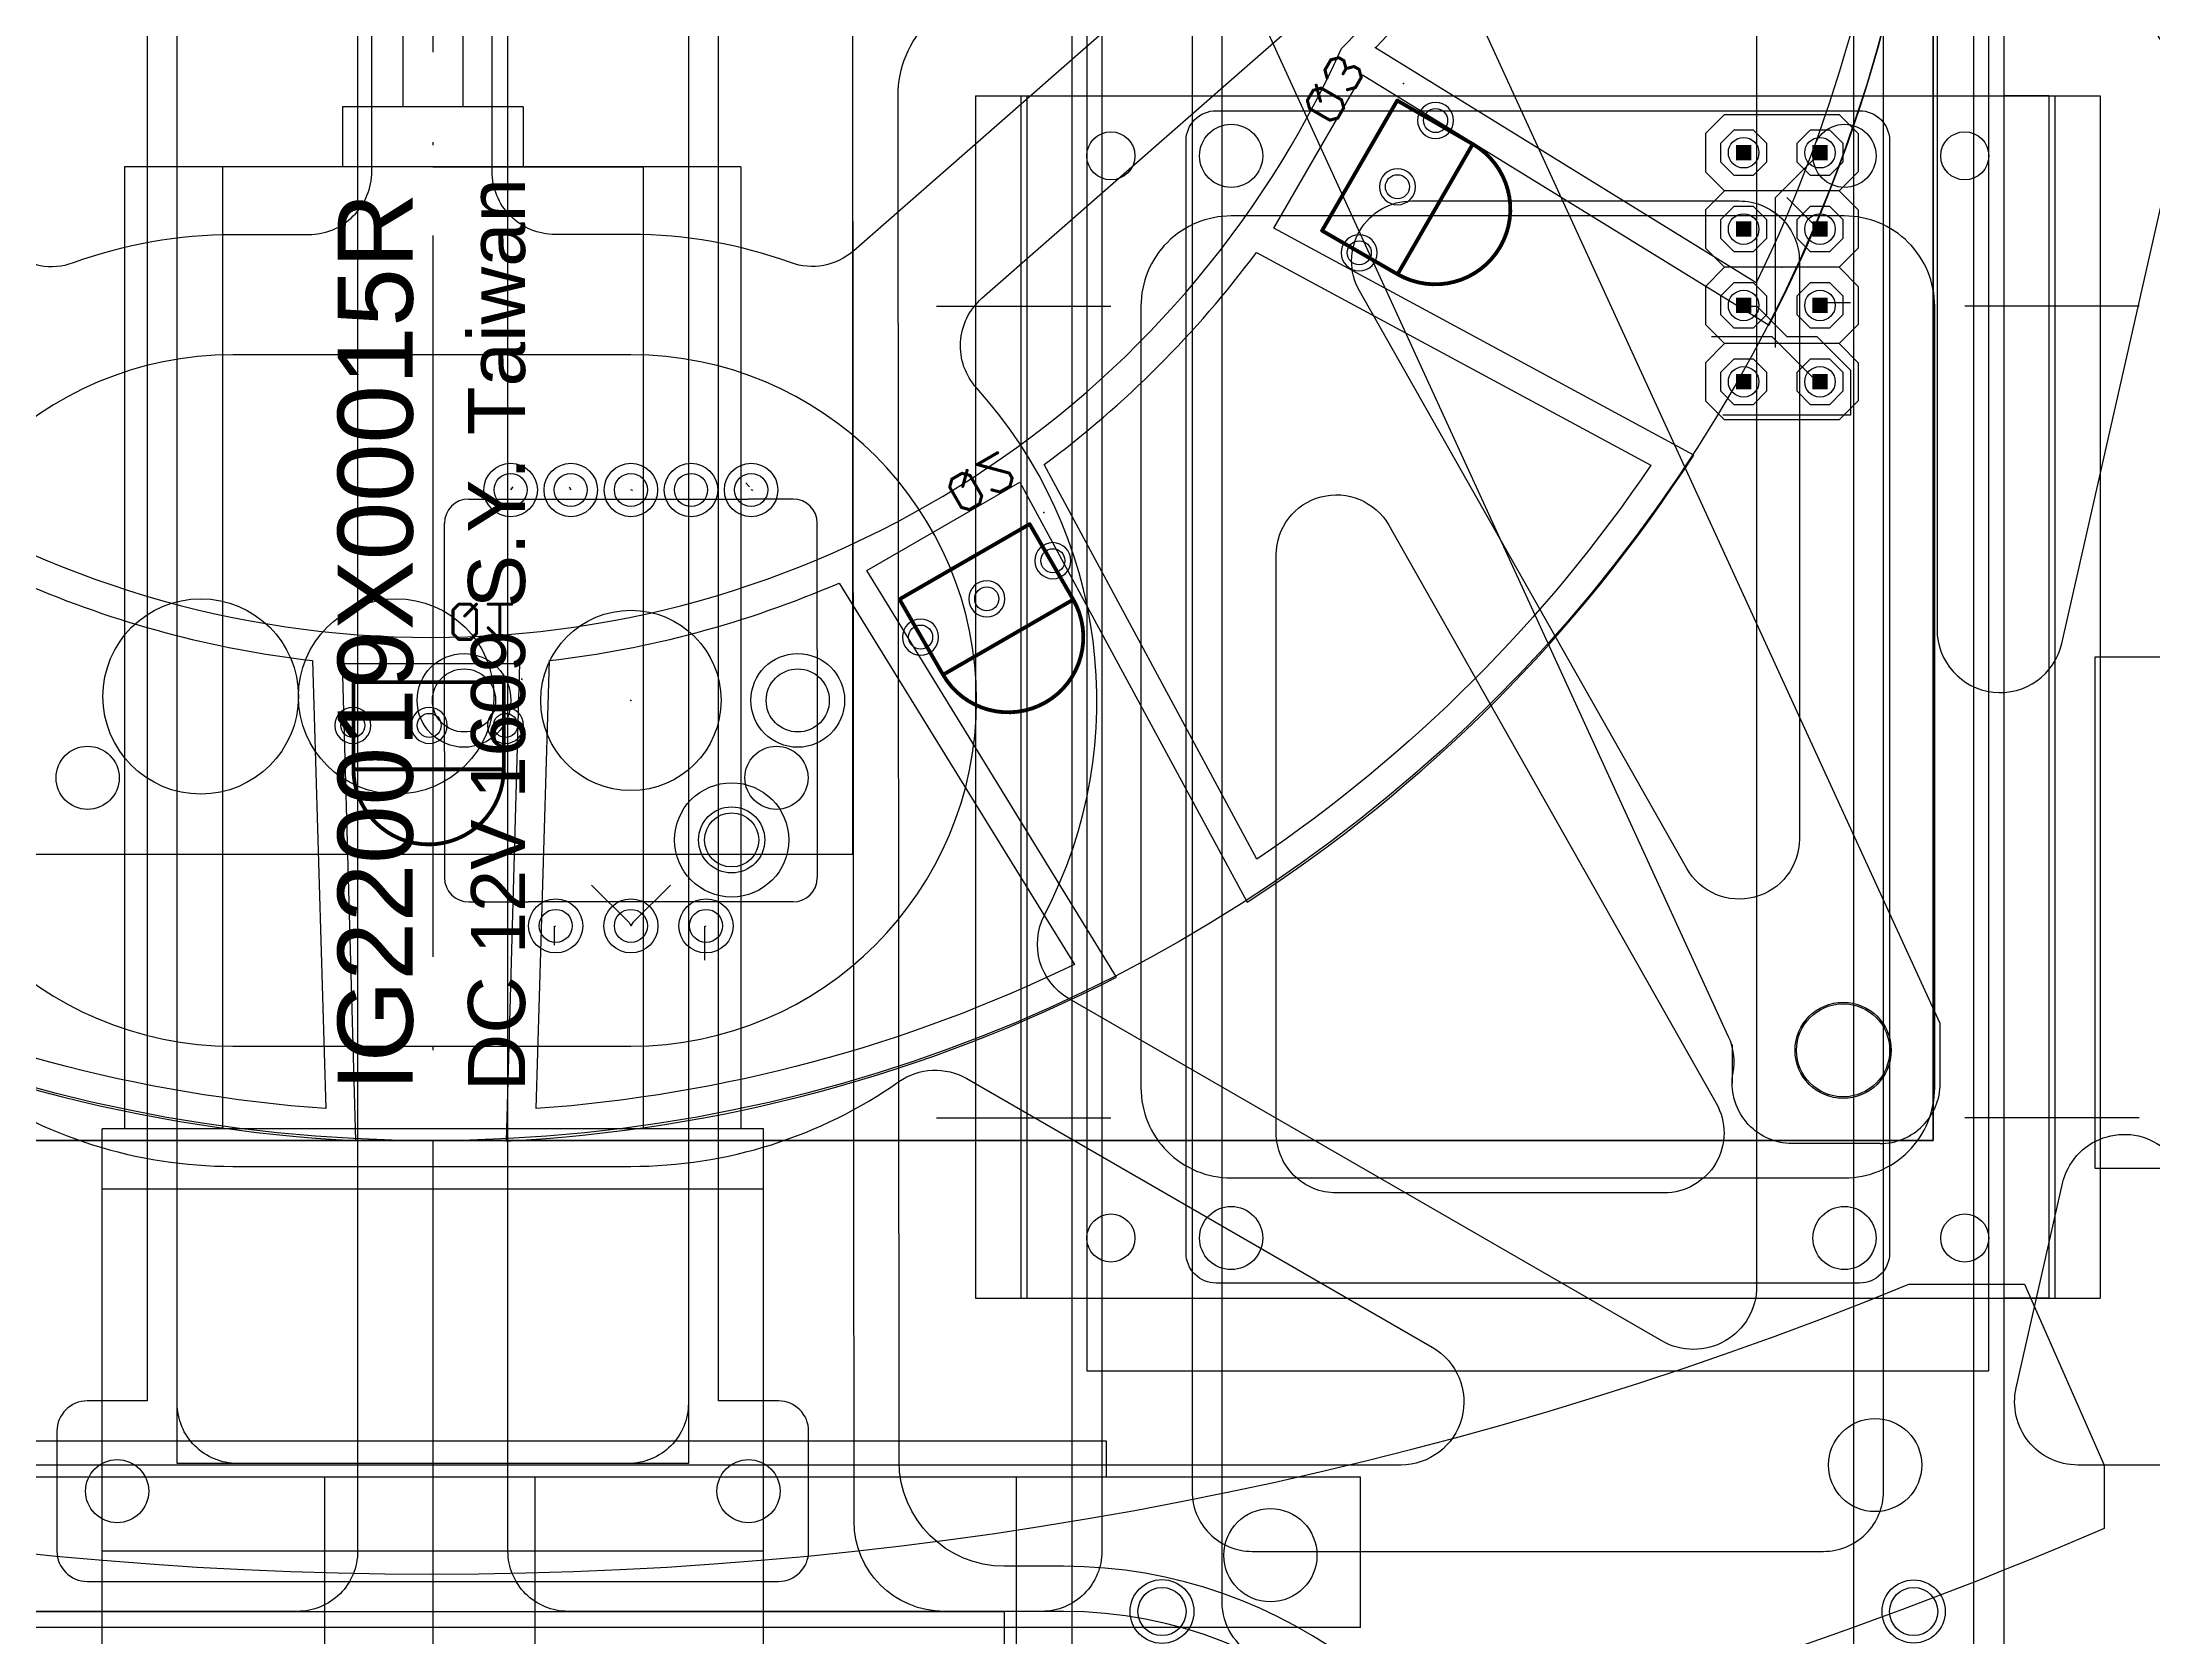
# Model space of a CAD drawing. Header units: inches. Extents: x 0 to 240, y 0 to 240.
# Drawn here: x 107 to 177.2, y 42.9 to 95.9 of the extents above; entities that cross this region are included whole.
import ezdxf

# ---------------------------------------------------------------- set-up
doc = ezdxf.new("R2010")
doc.units = ezdxf.units.IN
doc.header["$MEASUREMENT"] = 0
doc.linetypes.add('ACAD_ISO04W100', pattern=[30, 24, -3, 0, -3])
for name, color, linetype in [('B_CASE_LOWER', 82, 'Continuous'), ('B_CASE_UPPER', 3, 'Continuous'), ('BATTERRY', 1, 'Continuous'), ('Circuit', 30, 'Continuous'), ('frame1', 7, 'Continuous'), ('frame2', 7, 'Continuous'), ('frame3', 7, 'Continuous'), ('frame4', 7, 'Continuous'), ('Handle', 7, 'Continuous'), ('IG22', 1, 'Continuous'), ('LineSensor', 4, 'Continuous'), ('Parts', 3, 'Continuous')]:
    doc.layers.add(name, color=color, linetype=linetype)
doc.styles.get("Standard").update_dxf_attribs({"font": 'arial.ttf'})

# ---------------------------------------------------------------- blocks, each defined once
blk = doc.blocks.new('ROUNDP')
blk.add_circle((0, 0), 0.5)
blk = doc.blocks.new('OCTAGONP')
blk.add_lwpolyline([(-0.5, -0.2071), (-0.5, 0.2071), (-0.2071, 0.5), (0.2071, 0.5), (0.5, 0.2071), (0.5, -0.2071), (0.2071, -0.5), (-0.2071, -0.5)], close=True)
blk = doc.blocks.new('RECT')
blk.add_solid([(-0.5, -0.5), (0.5, -0.5), (-0.5, 0.5), (0.5, 0.5)])

msp = doc.modelspace()

# ---------------------------------------------------------------- linework, layer by layer
at = {"color": 1, "linetype": 'ACAD_ISO04W100'}
for p, q in [((120, 240), (120, 0)), ((136.753, 87.149), (142.553, 87.149)), ((176.753, 87.149), (170.953, 87.149)), ((136.753, 60.149), (142.553, 60.149)), ((176.753, 60.149), (170.953, 60.149))]:
    msp.add_line(p, q, dxfattribs=at)
for radius in [110, 102]:
    msp.add_circle((120, 120), radius, dxfattribs=at)
at = {"layer": 'B_CASE_LOWER'}
for p, q in [((138.053, 94.149), (138.053, 54.149)), ((138.053, 94.149), (175.453, 94.149)), ((139.553, 94.149), (139.553, 54.149)), ((173.953, 94.149), (173.953, 54.149)), ((175.453, 94.149), (175.453, 54.149)), ((138.053, 54.149), (175.453, 54.149))]:
    msp.add_line(p, q, dxfattribs=at)
for points in [[(145.053, 55.649), (145.053, 92.649, -0.414214), (146.053, 93.649), (167.453, 93.649, -0.414214), (168.453, 92.649), (168.453, 55.649, -0.414214), (167.453, 54.649), (146.053, 54.649, -0.414214)], [(152.559, 90.649), (163.453, 90.649, -0.414214), (165.453, 88.649), (165.453, 69.425, -0.770529), (161.713, 68.439), (150.819, 87.663, -0.57467)], [(166.953, 90.149), (146.553, 90.149, 0.414214), (143.553, 87.149), (143.553, 61.149, 0.414214), (146.553, 58.149), (166.953, 58.149, 0.414214), (169.953, 61.149), (169.953, 87.149, 0.414214)], [(160.946, 57.649), (150.053, 57.649, -0.414214), (148.053, 59.649), (148.053, 78.873, -0.770529), (151.793, 79.859), (162.686, 60.635, -0.57467)]]:
    msp.add_lwpolyline(points, format="xyb", close=True, dxfattribs=at)
for centre, radius in [((142.553, 92.149), 0.8), ((146.553, 92.149), 1.05), ((146.553, 92.149), 1.05), ((166.953, 92.149), 1.05), ((166.953, 92.149), 1.05), ((170.953, 92.149), 0.8), ((142.553, 56.149), 0.8), ((146.553, 56.149), 1.05), ((146.553, 56.149), 1.05), ((166.953, 56.149), 1.05), ((166.953, 56.149), 1.05), ((170.953, 56.149), 0.8)]:
    msp.add_circle(centre, radius, dxfattribs=at)
at = {"layer": 'B_CASE_UPPER'}
for p, q in [((141.253, 112.729), (141.253, 41.725)), ((172.253, 112.729), (172.253, 41.725)), ((139.753, 94.149), (139.753, 54.149)), ((139.753, 94.149), (141.253, 94.149)), ((173.753, 94.149), (172.253, 94.149)), ((173.753, 94.149), (173.753, 54.149)), ((139.753, 54.149), (141.253, 54.149)), ((173.753, 54.149), (172.253, 54.149))]:
    msp.add_line(p, q, dxfattribs=at)
msp.add_lwpolyline([(168.253, 47.725), (168.253, 106.729, 0.414214), (166.253, 108.729), (147.253, 108.729, 0.414214), (145.253, 106.729), (145.253, 47.725, 0.414214), (147.253, 45.725), (166.253, 45.725, 0.414214)], format="xyb", close=True, dxfattribs=at)
for centre in [(144.253, 43.725), (169.253, 43.725)]:
    msp.add_circle(centre, 0.8, dxfattribs=at)
at = {"layer": 'BATTERRY'}
msp.add_lwpolyline([(141.753, 51.729), (171.753, 51.729), (171.753, 111.729), (141.753, 111.729)], close=True, dxfattribs=at)
at = {"layer": 'Circuit'}
for p, q in [((169.908, 59.393), (169.908, 159.393)), ((169.908, 159.393), (169.908, 59.393)), ((169.908, 159.393), (169.908, 59.393)), ((162.963, 93.523), (162.328, 92.888)), ((162.963, 93.523), (166.773, 93.523)), ((166.773, 93.523), (167.408, 92.888)), ((162.328, 92.888), (162.328, 91.618)), ((167.408, 92.888), (167.408, 91.618)), ((164.658, 90.768), (166.033, 92.143)), ((166.033, 92.143), (166.138, 92.253)), ((162.328, 91.618), (162.963, 90.983)), ((167.408, 91.618), (166.773, 90.983)), ((162.963, 90.983), (162.328, 90.348)), ((166.773, 90.983), (162.963, 90.983)), ((164.658, 85.768), (164.658, 90.768)), ((166.033, 89.768), (165.033, 90.768)), ((166.773, 90.983), (167.408, 90.348)), ((162.328, 90.348), (162.328, 89.078)), ((167.408, 90.348), (167.408, 89.078)), ((163.533, 89.768), (163.598, 89.713)), ((166.033, 89.768), (166.138, 89.713)), ((162.328, 89.078), (162.963, 88.443)), ((167.408, 89.078), (166.773, 88.443)), ((162.963, 88.443), (162.328, 87.808)), ((162.328, 87.808), (162.328, 86.538)), ((166.773, 88.443), (162.963, 88.443)), ((166.773, 88.443), (167.408, 87.808)), ((167.408, 87.808), (167.408, 86.538)), ((163.658, 87.143), (163.598, 87.173)), ((163.658, 87.143), (164.033, 87.143)), ((164.033, 87.143), (165.033, 86.143)), ((166.158, 87.268), (166.138, 87.173)), ((166.158, 87.268), (167.158, 87.268)), ((162.328, 86.538), (162.963, 85.903)), ((167.408, 86.538), (166.773, 85.903)), ((162.963, 85.903), (162.328, 85.268)), ((162.533, 86.143), (164.533, 86.143)), ((166.773, 85.903), (162.963, 85.903)), ((164.533, 86.143), (166.033, 84.643)), ((165.033, 86.143), (166.033, 86.143)), ((166.033, 86.143), (167.158, 85.018)), ((166.773, 85.903), (167.408, 85.268)), ((162.328, 85.268), (162.328, 83.998)), ((167.158, 85.018), (167.158, 83.518)), ((167.408, 85.268), (167.408, 83.998)), ((163.533, 84.518), (163.598, 84.633)), ((166.033, 84.643), (166.138, 84.633)), ((162.328, 83.998), (162.963, 83.363)), ((167.408, 83.998), (166.773, 83.363)), ((167.158, 83.518), (162.908, 83.518)), ((166.773, 83.363), (162.963, 83.363)), ((122.658, 81.143), (122.588, 81.033)), ((124.533, 81.143), (124.588, 81.033)), ((126.658, 81.018), (126.588, 81.033)), ((130.533, 81.143), (130.408, 81.268)), ((130.658, 81.018), (130.588, 81.033)), ((121.194, 80.733), (122.688, 80.733)), ((122.688, 80.733), (130.488, 80.733)), ((131.982, 80.733), (130.488, 80.733)), ((120.388, 75.733), (120.388, 79.926)), ((132.788, 75.733), (132.788, 79.926)), ((120.388, 72.333), (120.388, 75.733)), ((132.788, 75.733), (132.788, 72.333)), ((120.388, 72.333), (120.388, 68.139)), ((132.788, 72.333), (132.788, 68.139)), ((125.283, 67.893), (126.533, 66.643)), ((126.658, 66.643), (127.908, 67.893)), ((121.194, 67.333), (123.188, 67.333)), ((129.988, 67.333), (123.188, 67.333)), ((131.982, 67.333), (129.988, 67.333)), ((124.033, 66.518), (124.088, 66.533)), ((124.033, 66.518), (124.033, 65.893)), ((126.533, 66.643), (126.588, 66.533)), ((126.658, 66.643), (126.588, 66.533)), ((129.033, 66.518), (129.088, 66.533)), ((129.033, 66.518), (129.033, 65.393)), ((69.908, 59.393), (169.908, 59.393)), ((169.908, 59.393), (69.908, 59.393)), ((169.908, 59.393), (69.908, 59.393))]:
    msp.add_line(p, q, dxfattribs=at)
msp.add_lwpolyline([(119.94, 159.393, -1), (119.94, 59.393, -1)], format="xyb", close=True, dxfattribs=at)
msp.add_lwpolyline([(106.03, 68.919), (133.97, 68.919), (133.97, 114.639)], dxfattribs=at)
for centre, radius in [((163.598, 92.253), 0.508), ((166.138, 92.253), 0.508), ((163.598, 89.713), 0.508), ((166.138, 89.713), 0.508), ((163.598, 87.173), 0.508), ((166.138, 87.173), 0.508), ((163.598, 84.633), 0.508), ((166.138, 84.633), 0.508), ((122.588, 81.033), 0.55), ((124.588, 81.033), 0.55), ((126.588, 81.033), 0.55), ((128.588, 81.033), 0.55), ((130.588, 81.033), 0.55), ((112.28, 74.167), 3.25), ((118.78, 74.167), 3.25), ((126.588, 74.033), 3), ((121.038, 74.033), 1.05), ((132.138, 74.033), 1.05), ((131.43, 71.459), 1.05), ((129.94, 69.393), 1.1), ((124.088, 66.533), 0.55), ((126.588, 66.533), 0.55), ((129.088, 66.533), 0.55), ((166.908, 62.393), 1.6), ((166.908, 62.393), 1.6), ((166.908, 62.393), 1.6)]:
    msp.add_circle(centre, radius, dxfattribs=at)
at = {"layer": 'Circuit', "linetype": 'Continuous'}
msp.add_circle((129.94, 69.393), 1.1, dxfattribs=at)
at = {"layer": 'Circuit'}
for centre, start, end in [((121.194, 79.926), 90, 180), ((131.982, 79.926), 0, 90), ((121.194, 68.139), 180, 270), ((131.982, 68.139), 270, 0)]:
    msp.add_arc(centre, 0.806, start, end, dxfattribs=at)
for p in [(164.868, 88.443), (126.588, 74.033)]:
    msp.add_point(p, dxfattribs=at)
at = {"layer": 'frame1'}
for points in [[(192.816, 195.649, -2.480883), (47.184, 195.649), (68.223, 195.649), (68.923, 194.949), (68.923, 186.349), (69.549, 185.336), (78.297, 180.962), (79.623, 180.649), (160.377, 180.649), (161.703, 180.962), (170.451, 185.336), (171.077, 186.349), (171.077, 194.949), (171.777, 195.649)], [(140.974, 43.729), (137.01, 43.729, -0.413991), (134.01, 46.726), (133.972, 96.147, -0.414436), (136.972, 99.149), (176.501, 99.149, -0.414214), (179.501, 96.149), (179.501, 41.154, -0.241809), (178.248, 38.716, -0.053764), (159.579, 28.166, -0.50824), (155.406, 30.631, 0.386122)], [(140.974, 45.229), (139.008, 45.229, -0.413991), (135.508, 48.726), (135.474, 94.146, -0.414436), (138.974, 97.649), (174.501, 97.649, -0.414214), (178.001, 94.149), (178.001, 42.188, -0.244661), (176.509, 39.321, -0.044331), (161.402, 30.623, -0.473226), (156.528, 32.979, 0.346497)]]:
    msp.add_lwpolyline(points, format="xyb", close=True, dxfattribs=at)
at = {"layer": 'frame1', "linetype": 'Continuous'}
msp.add_lwpolyline([(113.5, 108.649), (126.5, 108.649, -0.414214), (128.5, 106.649), (128.5, 50.649, -0.414214), (126.5, 48.649), (113.5, 48.649, -0.414214), (111.5, 50.649), (111.5, 106.649, -0.414214)], format="xyb", close=True, dxfattribs=at)
at = {"layer": 'frame1'}
for centre in [(108.519, 71.459), (131.43, 71.459)]:
    msp.add_circle(centre, 1.05, dxfattribs=at)
at = {"layer": 'frame1', "linetype": 'Continuous'}
for centre in [(109.5, 47.729), (130.5, 47.729)]:
    msp.add_circle(centre, 1.05, dxfattribs=at)
at = {"layer": 'frame2'}
for points in [[(192.816, 195.649, -2.480883), (47.184, 195.649), (68.223, 195.649), (68.923, 194.949), (68.923, 186.349), (69.549, 185.336), (78.297, 180.962), (79.623, 180.649), (160.377, 180.649), (161.703, 180.962), (170.451, 185.336), (171.077, 186.349), (171.077, 194.949), (171.777, 195.649)], [(172.253, 147.281), (185.571, 154.971, -0.414214), (188.303, 154.239), (196.54, 139.972, 0.414214), (216.347, 134.665), (216.157, 134.555, -0.534407), (219.14, 133.085, -0.289597), (174.339, 36.052, -0.594436), (171.253, 37.731), (171.253, 145.549, -0.267949)]]:
    msp.add_lwpolyline(points, format="xyb", close=True, dxfattribs=at)
for points in [[(147.37, 42.241, -0.285908), (146.253, 44.036), (146.253, 131.116, -0.267949), (147.253, 132.848), (164.253, 142.663, -0.57735), (167.253, 140.93), (167.253, 33.074, -0.279671), (166.176, 31.3, -0.021905), (158.238, 27.6, -0.534407), (155.474, 29.448), (155.474, 29.229, 0.285908), (147.37, 42.241)], [(97.747, 126.497, -0.57735), (100.747, 128.229), (109.901, 122.944, -0.131652), (110.633, 122.212), (117.232, 110.782, -0.131652), (117.5, 109.782), (117.5, 45.729, -0.414214), (115.5, 43.729), (99.747, 43.729, -0.414214), (97.747, 45.729), (97.747, 126.497)], [(142.253, 45.729, -0.414214), (140.253, 43.729), (124.5, 43.729, -0.414214), (122.5, 45.729), (122.5, 109.782, -0.131652), (122.768, 110.782), (129.367, 122.212, -0.131652), (130.099, 122.944), (139.253, 128.229, -0.57735), (142.253, 126.497), (142.253, 45.729)]]:
    msp.add_lwpolyline(points, format="xyb", dxfattribs=at)
for centre, radius in [((144.253, 43.725), 1.06), ((169.253, 43.725), 1.05)]:
    msp.add_circle(centre, radius, dxfattribs=at)
at = {"layer": 'frame3'}
msp.add_lwpolyline([(223.687, 133.979, -0.339708), (158.989, 23.631), (158.377, 23.678), (157.052, 27.025), (156.798, 28.376), (156.832, 33.481), (157.472, 34.475, 0.011521), (161.402, 36.294), (162.704, 36.372), (169.272, 34.244), (170.3, 34.628, 0.253646), (219.536, 116.253), (219.476, 117.412), (214.297, 124.285), (213.823, 125.542, 0.011974), (213.481, 130.031), (214.037, 131.073), (218.476, 133.576), (219.779, 134.012), (223.347, 134.49)], format="xyb", close=True, dxfattribs=at)
at = {"layer": 'frame4'}
for points in [[(49.628, 190.313), (190.311, 190.313, -2.397779)], [(182.638, 114.31), (174.161, 146.375, 0.878465), (170.031, 145.839), (170.031, 76.396, 0.894282), (174.179, 75.931), (182.655, 113.309, 0.120945)], [(83.768, 108.424), (105.94, 88.99, 0.27385), (108.044, 88.596, -0.087595), (113.351, 89.533), (115.87, 89.533, 0.414214), (117.97, 91.633), (117.97, 114.999, 0.462261), (115.533, 117.072), (84.815, 112.076, 0.634174)], [(156.171, 108.424), (133.999, 88.99, -0.27385), (131.896, 88.596, 0.087595), (126.588, 89.533), (124.07, 89.533, -0.414214), (121.97, 91.633), (121.97, 114.999, -0.462261), (124.407, 117.072), (155.124, 112.076, -0.634174)], [(160.881, 52.725), (141.161, 64.109, -0.401106), (140.347, 66.895, 0.31296), (138.09, 84.423, -0.418593), (138.265, 87.409), (160.547, 106.941, -0.644677), (164.031, 105.361), (164.031, 54.543, -0.577332)], [(117.97, 85.533), (113.351, 85.533, 1), (113.351, 62.533), (126.588, 62.533, 1), (126.588, 85.533), (121.97, 85.533)], [(119.97, 48.597), (87.747, 48.597, -0.767349), (86.697, 52.516), (102.179, 61.453, -0.291968), (104.437, 61.353, 0.154395), (113.351, 58.533), (119.97, 58.533), (126.588, 58.533, 0.154395), (135.503, 61.353, -0.291968), (137.76, 61.453), (153.242, 52.516, -0.767349), (152.192, 48.597)], [(172.663, 51.161), (174.206, 57.963, -0.552405), (177.56, 59.144, 0.147718), (182.935, 57.011, -0.646184), (184.208, 53.4, -0.017464), (179.358, 49.081, -0.174916), (178.017, 48.597), (174.711, 48.597, -0.481145)]]:
    msp.add_lwpolyline(points, format="xyb", close=True, dxfattribs=at)
for centre in [(166.908, 62.393), (167.97, 48.597), (147.858, 45.597)]:
    msp.add_circle(centre, 1.55, dxfattribs=at)
at = {"layer": 'Handle'}
msp.add_lwpolyline([(64.353, 48.597), (66.999, 54.61), (70.841, 54.61, 0.196233), (169.098, 54.61), (172.94, 54.61), (175.587, 48.597), (175.587, 46.491, -0.207156), (64.353, 46.491)], format="xyb", close=True, dxfattribs=at)
msp.add_circle((167.97, 48.597), 1.55, dxfattribs=at)
at = {"layer": 'IG22'}
for p, q in [((119, 100.779), (119, 93.779)), ((121, 100.779), (121, 93.779)), ((123, 93.779), (117, 93.779)), ((117, 93.779), (117, 91.779)), ((123, 93.779), (123, 91.779)), ((130.25, 91.779), (109.75, 91.779)), ((109.75, 91.779), (109.75, 59.779)), ((113, 91.779), (113, 59.779)), ((120, 91.779), (127, 91.779)), ((127, 91.779), (127, 59.779)), ((130.25, 91.779), (130.25, 59.779)), ((109, 41.729), (109, 59.779)), ((131, 59.779), (109, 59.779)), ((131, 41.729), (131, 59.779)), ((131, 57.779), (109, 57.779)), ((131, 45.729), (109, 45.729))]:
    msp.add_line(p, q, dxfattribs=at)
at = {"layer": 'LineSensor'}
msp.add_lwpolyline([(129.5, 50.729), (129.5, 102.729), (131.5, 102.729, 0.414214), (132.5, 103.729), (132.5, 107.729, 0.414214), (130.5, 109.729), (109.5, 109.729, 0.414214), (107.5, 107.729), (107.5, 103.729, 0.414214), (108.5, 102.729), (110.5, 102.729), (110.5, 50.729), (108.5, 50.729, 0.414214), (107.5, 49.729), (107.5, 45.729, 0.414214), (108.5, 44.729), (131.5, 44.729, 0.414214), (132.5, 45.729), (132.5, 49.729, 0.414214), (131.5, 50.729)], format="xyb", close=True, dxfattribs=at)
at = {"layer": 'LineSensor', "linetype": 'Continuous'}
msp.add_lwpolyline([(111.5, 108.649), (128.5, 108.649), (128.5, 48.649), (111.5, 48.649)], close=True, dxfattribs=at)
for centre in [(109.5, 47.729), (130.5, 47.729)]:
    msp.add_circle(centre, 1.05, dxfattribs=at)
at = {"layer": 'Parts', "linetype": 'Continuous'}
msp.add_line((163.217, 62.591), (163.217, 61.293), dxfattribs=at)
at = {"layer": 'Parts'}
for p, q in [((142.408, 49.393), (97.408, 49.393)), ((142.408, 48.193), (142.408, 49.393)), ((150.858, 48.193), (89.358, 48.193)), ((142.408, 48.193), (97.408, 48.193)), ((150.858, 43.193), (150.858, 48.193)), ((101, 43.729), (139, 43.729)), ((139, 43.729), (139, 38.729)), ((150.858, 43.193), (89.358, 43.193))]:
    msp.add_line(p, q, dxfattribs=at)
at = {"layer": 'Parts', "linetype": 'Continuous'}
for points in [[(168.136, 59.293), (165.217, 59.293, -0.468234), (163.25, 61.652, 0.153908), (163.1, 62.846), (147.487, 96.893), (92.477, 96.893), (76.562, 62.318), (76.562, 61.293, -0.414214), (74.562, 59.293), (71.574, 59.293, -0.414214), (69.574, 61.293), (69.574, 63.155), (86.34, 99.578), (86.34, 147.874), (72.545, 152.884), (71.808, 152.884, -0.414214), (69.808, 154.884), (69.808, 157.933, -0.414214), (71.808, 159.933), (73.073, 159.933), (119.695, 142.926), (166.158, 159.744)], [(168.136, 59.293, 0.414214), (170.136, 61.293), (170.136, 63.286), (153.54, 99.475), (153.54, 147.954), (166.413, 152.614, -0.087038), (167.094, 152.733), (168.008, 152.733, 0.414214), (170.008, 154.733), (170.008, 157.744, 0.414214), (168.008, 159.744), (166.158, 159.744)]]:
    msp.add_lwpolyline(points, format="xyb", dxfattribs=at)
at = {"layer": 'Parts', "color": 60}
for points in [[(150.22, 95.716, 0.270337), (152.919, 105.505, 1.12268), (86.961, 105.505, 0.270337), (89.66, 95.716, 0.646816)], [(140.338, 81.879, 0.0733), (147.391, 88.932), (160.517, 81.862, -0.095443), (147.409, 68.753)], [(106.366, 77.939, 0.0733), (116, 75.358), (116.44, 60.455, -0.095443), (98.534, 65.253)], [(123.88, 75.358, 0.0733), (133.514, 77.939), (141.346, 65.253, -0.095443), (123.44, 60.455)]]:
    msp.add_lwpolyline(points, format="xyb", close=True, dxfattribs=at)
for points in [[(97.128, 64.819, 0.10631), (117.44, 59.391), (117, 75.257), (122.88, 75.257), (122.44, 59.377, 0.10631), (142.745, 64.831), (134.431, 78.352), (139.523, 81.292), (147.082, 67.319, 0.10631), (161.939, 82.195), (147.978, 89.747), (150.918, 94.839), (164.451, 86.518, 0.10631), (169.879, 106.83), (154.013, 106.39), (154.013, 112.27), (169.893, 111.83, 0.10631), (164.439, 132.135), (150.918, 123.821), (147.978, 128.913)], [(151.355, 95.741, 0.265037), (153.912, 105.39), (168.815, 105.83, -0.095443), (164.017, 87.924), (151.331, 95.756)]]:
    msp.add_lwpolyline(points, format="xyb", dxfattribs=at)
at = {"layer": 'Parts'}
for points, const_width in [([(149.868, 95.342), (149.673, 95.004)], 0.102), ([(149.673, 95.004), (149.744, 94.738)], 0.102), ([(150.134, 95.413), (149.868, 95.342)], 0.102), ([(150.303, 95.316), (150.134, 95.413)], 0.102), ([(150.374, 95.05), (150.277, 94.881)], 0.102), ([(150.374, 95.05), (150.303, 95.316)], 0.102), ([(150.641, 95.121), (150.374, 95.05)], 0.102), ([(150.809, 95.024), (150.641, 95.121)], 0.102), ([(150.881, 94.757), (150.809, 95.024)], 0.102), ([(149.283, 94.329), (149.088, 93.992)], 0.102), ([(149.549, 94.401), (149.283, 94.329)], 0.102), ([(149.523, 93.966), (149.381, 94.498)], 0.102), ([(150.225, 94.011), (149.549, 94.401)], 0.102), ([(150.419, 94.348), (150.686, 94.42)], 0.102), ([(150.686, 94.42), (150.881, 94.757)], 0.102), ([(149.088, 93.992), (149.16, 93.725)], 0.102), ([(149.16, 93.725), (149.835, 93.336)], 0.102), ([(152.077, 93.99), (149.577, 89.66)], 0.127), ([(149.835, 93.336), (150.101, 93.407)], 0.102), ([(150.101, 93.407), (150.296, 93.745)], 0.102), ([(150.296, 93.745), (150.225, 94.011)], 0.102), ([(154.589, 92.54), (152.077, 93.99)], 0.127), ([(152.089, 88.21), (154.589, 92.54)], 0.127), ([(149.577, 89.66), (152.089, 88.21)], 0.127), ([(138.783, 82.271), (138.108, 81.881)], 0.102), ([(137.601, 81.589), (137.264, 81.394)], 0.102), ([(137.868, 81.517), (137.601, 81.589)], 0.102), ([(137.627, 81.154), (137.77, 81.686)], 0.102), ([(138.257, 80.842), (137.868, 81.517)], 0.102), ([(138.108, 81.881), (139.173, 81.596)], 0.102), ([(139.173, 81.596), (139.27, 81.427)], 0.102), ([(139.27, 81.427), (139.199, 81.161)], 0.102), ([(137.264, 81.394), (137.192, 81.128)], 0.102), ([(137.192, 81.128), (137.582, 80.453)], 0.102), ([(138.186, 80.576), (138.257, 80.842)], 0.102), ([(138.861, 80.966), (138.595, 81.037)], 0.102), ([(139.199, 81.161), (138.861, 80.966)], 0.102), ([(137.582, 80.453), (137.849, 80.381)], 0.102), ([(137.849, 80.381), (138.186, 80.576)], 0.102), ([(139.851, 79.898), (135.521, 77.398)], 0.127), ([(141.301, 77.387), (139.851, 79.898)], 0.127), ([(120.867, 77.232), (120.672, 77.037)], 0.102), ([(121.257, 77.232), (120.867, 77.232)], 0.102), ([(121.062, 76.842), (121.452, 77.232)], 0.102), ([(121.452, 77.037), (121.257, 77.232)], 0.102), ([(121.841, 77.232), (122.621, 77.232)], 0.102), ([(122.231, 76.062), (122.231, 77.232)], 0.102), ([(135.521, 77.398), (136.971, 74.887)], 0.127), ([(136.971, 74.887), (141.301, 77.387)], 0.127), ([(120.672, 77.037), (120.672, 76.257)], 0.102), ([(121.452, 76.257), (121.452, 77.037)], 0.102), ([(120.672, 76.257), (120.867, 76.062)], 0.102), ([(120.867, 76.062), (121.257, 76.062)], 0.102), ([(121.257, 76.062), (121.452, 76.257)], 0.102), ([(121.841, 76.452), (122.231, 76.062)], 0.102), ([(122.36, 74.643), (117.36, 74.643)], 0.127), ([(117.36, 74.643), (117.36, 71.743)], 0.127), ([(122.36, 71.743), (122.36, 74.643)], 0.127), ([(117.36, 71.743), (122.36, 71.743)], 0.127)]:
    msp.add_lwpolyline(points, dxfattribs=dict(at, const_width=const_width))
for points, const_width in [([(149.648, 94.998, -1), (149.698, 95.011)], 0.0508), ([(149.695, 94.992, -1), (149.651, 95.017)], 0.0508), ([(149.874, 95.317, -1), (149.861, 95.367)], 0.0508), ([(149.846, 95.355, -1), (149.89, 95.329)], 0.0508), ([(150.121, 95.391, -1), (150.147, 95.435)], 0.0508), ([(150.128, 95.438, -1), (150.141, 95.389)], 0.0508), ([(150.299, 94.868, -1), (150.255, 94.894)], 0.0508), ([(150.278, 95.309, -1), (150.327, 95.322)], 0.0508), ([(150.316, 95.338, -1), (150.29, 95.294)], 0.0508), ([(150.381, 95.025, -1), (150.368, 95.074)], 0.0508), ([(150.399, 95.056, -1), (150.35, 95.043)], 0.0508), ([(150.352, 95.062, -1), (150.396, 95.037)], 0.0508), ([(150.628, 95.099, -1), (150.653, 95.143)], 0.0508), ([(150.634, 95.146, -1), (150.647, 95.096)], 0.0508), ([(150.785, 95.017, -1), (150.834, 95.03)], 0.0508), ([(150.822, 95.046, -1), (150.797, 95.002)], 0.0508), ([(149.29, 94.305, -1), (149.277, 94.354)], 0.0508), ([(149.261, 94.342, -1), (149.305, 94.317)], 0.0508), ([(149.356, 94.492, -1), (149.405, 94.505)], 0.0508), ([(149.537, 94.379, -1), (149.562, 94.423)], 0.0508), ([(149.543, 94.425, -1), (149.556, 94.376)], 0.0508), ([(149.769, 94.745, -1), (149.72, 94.732)], 0.0508), ([(150.426, 94.324, -1), (150.413, 94.373)], 0.0508), ([(150.708, 94.407, -1), (150.664, 94.432)], 0.0508), ([(150.679, 94.444, -1), (150.692, 94.395)], 0.0508), ([(150.905, 94.764, -1), (150.856, 94.751)], 0.0508), ([(150.859, 94.77, -1), (150.903, 94.745)], 0.0508), ([(149.064, 93.985, -1), (149.113, 93.998)], 0.0508), ([(149.11, 93.979, -1), (149.066, 94.004)], 0.0508), ([(149.147, 93.703, -1), (149.172, 93.747)], 0.0508), ([(149.184, 93.732, -1), (149.135, 93.719)], 0.0508), ([(149.548, 93.972, -1), (149.499, 93.959)], 0.0508), ([(150.123, 93.394, -1), (150.079, 93.42)], 0.0508), ([(150.094, 93.432, -1), (150.108, 93.382)], 0.0508), ([(150.2, 94.004, -1), (150.249, 94.017)], 0.0508), ([(150.237, 94.033, -1), (150.212, 93.989)], 0.0508), ([(150.32, 93.751, -1), (150.271, 93.738)], 0.0508), ([(150.274, 93.757, -1), (150.318, 93.732)], 0.0508), ([(152.061, 93.963, -1), (152.093, 94.018)], 0.0635), ([(152.05, 94.006, -1), (152.105, 93.974)], 0.0635), ([(149.841, 93.311, -1), (149.828, 93.36)], 0.0508), ([(149.848, 93.358, -1), (149.822, 93.314)], 0.0508), ([(154.589, 92.54, -1), (152.089, 88.21)], 0.127), ([(154.573, 92.513, -1), (154.605, 92.568)], 0.0635), ([(154.561, 92.556, -1), (154.616, 92.524)], 0.0635), ([(154.605, 92.568, -1), (154.573, 92.513)], 0.0635), ([(149.561, 89.633, -1), (149.593, 89.688)], 0.0635), ([(149.605, 89.644, -1), (149.55, 89.676)], 0.0635), ([(152.073, 88.183, -1), (152.105, 88.238)], 0.0635), ([(152.116, 88.194, -1), (152.061, 88.226)], 0.0635), ([(152.105, 88.238, -1), (152.073, 88.183)], 0.0635), ([(138.77, 82.293, -1), (138.796, 82.249)], 0.0508), ([(137.595, 81.564, -1), (137.608, 81.613)], 0.0508), ([(137.589, 81.611, -1), (137.614, 81.567)], 0.0508), ([(137.746, 81.693, -1), (137.795, 81.68)], 0.0508), ([(137.846, 81.505, -1), (137.89, 81.53)], 0.0508), ([(137.874, 81.542, -1), (137.861, 81.493)], 0.0508), ([(138.101, 81.857, -1), (138.114, 81.906)], 0.0508), ([(138.12, 81.859, -1), (138.095, 81.903)], 0.0508), ([(139.151, 81.583, -1), (139.195, 81.609)], 0.0508), ([(139.179, 81.62, -1), (139.166, 81.571)], 0.0508), ([(139.246, 81.434, -1), (139.295, 81.42)], 0.0508), ([(137.17, 81.115, -1), (137.214, 81.14)], 0.0508), ([(137.217, 81.121, -1), (137.168, 81.134)], 0.0508), ([(137.277, 81.372, -1), (137.251, 81.416)], 0.0508), ([(137.239, 81.4, -1), (137.288, 81.387)], 0.0508), ([(137.652, 81.147, -1), (137.603, 81.16)], 0.0508), ([(138.233, 80.849, -1), (138.282, 80.836)], 0.0508), ([(138.279, 80.855, -1), (138.235, 80.83)], 0.0508), ([(138.588, 81.013, -1), (138.602, 81.062)], 0.0508), ([(138.874, 80.944, -1), (138.849, 80.988)], 0.0508), ([(138.868, 80.99, -1), (138.855, 80.941)], 0.0508), ([(139.223, 81.154, -1), (139.174, 81.167)], 0.0508), ([(139.186, 81.183, -1), (139.212, 81.139)], 0.0508), ([(139.292, 81.44, -1), (139.248, 81.414)], 0.0508), ([(137.576, 80.428, -1), (137.589, 80.477)], 0.0508), ([(137.604, 80.465, -1), (137.56, 80.44)], 0.0508), ([(137.861, 80.359, -1), (137.836, 80.403)], 0.0508), ([(137.855, 80.406, -1), (137.842, 80.357)], 0.0508), ([(138.211, 80.569, -1), (138.162, 80.583)], 0.0508), ([(138.173, 80.598, -1), (138.199, 80.554)], 0.0508), ([(139.824, 79.882, -1), (139.879, 79.914)], 0.0635), ([(139.836, 79.926, -1), (139.867, 79.871)], 0.0635), ([(120.867, 77.206, -1), (120.867, 77.257)], 0.0508), ([(120.849, 77.25, -1), (120.885, 77.214)], 0.0508), ([(121.239, 77.214, -1), (121.275, 77.25)], 0.0508), ([(121.257, 77.257, -1), (121.257, 77.206)], 0.0508), ([(121.434, 77.25, -1), (121.47, 77.214)], 0.0508), ([(121.841, 77.206, -1), (121.841, 77.257)], 0.0508), ([(122.206, 77.232, -1), (122.257, 77.232)], 0.0508), ([(122.621, 77.257, -1), (122.621, 77.206)], 0.0508), ([(135.494, 77.382, -1), (135.549, 77.414)], 0.0635), ([(135.537, 77.371, -1), (135.505, 77.426)], 0.0635), ([(141.301, 77.387, -1), (136.971, 74.887)], 0.127), ([(141.274, 77.371, -1), (141.329, 77.403)], 0.0635), ([(141.329, 77.403, -1), (141.274, 77.371)], 0.0635), ([(141.286, 77.414, -1), (141.317, 77.359)], 0.0635), ([(120.647, 77.037, -1), (120.697, 77.037)], 0.0508), ([(120.69, 77.019, -1), (120.654, 77.055)], 0.0508), ([(121.08, 76.824, -1), (121.044, 76.86)], 0.0508), ([(121.426, 77.037, -1), (121.477, 77.037)], 0.0508), ([(121.47, 77.055, -1), (121.434, 77.019)], 0.0508), ([(120.654, 76.239, -1), (120.69, 76.275)], 0.0508), ([(120.697, 76.257, -1), (120.647, 76.257)], 0.0508), ([(120.867, 76.037, -1), (120.867, 76.088)], 0.0508), ([(120.885, 76.08, -1), (120.849, 76.044)], 0.0508), ([(121.275, 76.044, -1), (121.239, 76.08)], 0.0508), ([(121.257, 76.088, -1), (121.257, 76.037)], 0.0508), ([(121.477, 76.257, -1), (121.426, 76.257)], 0.0508), ([(121.434, 76.275, -1), (121.47, 76.239)], 0.0508), ([(121.823, 76.434, -1), (121.859, 76.47)], 0.0508), ([(122.257, 76.062, -1), (122.206, 76.062)], 0.0508), ([(122.249, 76.08, -1), (122.213, 76.044)], 0.0508), ([(117.36, 74.611, -1), (117.36, 74.674)], 0.0635), ([(117.328, 74.643, -1), (117.392, 74.643)], 0.0635), ([(122.328, 74.643, -1), (122.392, 74.643)], 0.0635), ([(122.36, 74.674, -1), (122.36, 74.611)], 0.0635), ([(136.944, 74.871, -1), (136.999, 74.903)], 0.0635), ([(136.987, 74.859, -1), (136.955, 74.914)], 0.0635), ([(136.999, 74.903, -1), (136.944, 74.871)], 0.0635), ([(117.36, 71.711, -1), (117.36, 71.774)], 0.0635), ([(122.36, 71.743, -1), (117.36, 71.743)], 0.127), ([(117.328, 71.743, -1), (117.392, 71.743)], 0.0635), ([(117.392, 71.743, -1), (117.328, 71.743)], 0.0635), ([(122.328, 71.743, -1), (122.392, 71.743)], 0.0635), ([(122.392, 71.743, -1), (122.328, 71.743)], 0.0635), ([(122.36, 71.774, -1), (122.36, 71.711)], 0.0635)]:
    msp.add_lwpolyline(points, format="xyb", dxfattribs=dict(at, const_width=const_width))
msp.add_lwpolyline([(175.277, 58.476), (192.277, 58.476), (192.277, 75.476), (175.277, 75.476)], close=True, dxfattribs=at)
for points in [[(100.408, 48.193), (100.408, 36.193), (108.408, 36.193), (116.408, 36.193), (116.408, 48.193)], [(139.408, 48.193), (139.408, 36.193), (131.408, 36.193), (123.408, 36.193), (123.408, 48.193)]]:
    msp.add_lwpolyline(points, dxfattribs=at)
for centre, radius in [((153.354, 93.322), 0.4), ((152.084, 91.122), 0.4), ((150.814, 88.923), 0.4), ((140.623, 78.681), 0.4), ((138.424, 77.411), 0.4), ((136.224, 76.141), 0.4), ((117.34, 73.203), 0.4), ((119.88, 73.203), 0.4), ((122.42, 73.203), 0.4), ((147.858, 45.597), 1.55)]:
    msp.add_circle(centre, radius, dxfattribs=at)
at = {"layer": 'Parts', "color": 60}
for radius in [1.9, 0.9]:
    msp.add_circle((129.94, 69.393), radius, dxfattribs=at)
at = {"layer": 'Parts', "linetype": 'Continuous'}
msp.add_circle((166.908, 62.393), 1.6, dxfattribs=at)
at = {"layer": 'Parts', "color": 60}
msp.add_arc((119.94, 109.33), 34.2, 276.61543, 293.38457, dxfattribs=at)
at = {"layer": 'Parts'}
for p in [(152.291, 94.56), (140.321, 80.285), (122.96, 74.743)]:
    msp.add_point(p, dxfattribs=at)

# ---------------------------------------------------------------- block references
at = {"layer": 'Circuit', "rotation": 270}
for name, p, xscale, yscale in [('OCTAGONP', (163.598, 92.253), 1.524, 1.524), ('OCTAGONP', (163.598, 92.253), 1.524, 1.524), ('OCTAGONP', (163.598, 92.253), 1.524, 1.524), ('OCTAGONP', (163.598, 92.253), 1.524, 1.524), ('OCTAGONP', (166.138, 92.253), 1.524, 1.524), ('OCTAGONP', (166.138, 92.253), 1.524, 1.524), ('OCTAGONP', (166.138, 92.253), 1.524, 1.524), ('OCTAGONP', (166.138, 92.253), 1.524, 1.524), ('RECT', (163.598, 92.253), 0.508, 0.508), ('RECT', (166.138, 92.253), 0.508, 0.508), ('OCTAGONP', (163.598, 89.713), 1.524, 1.524), ('OCTAGONP', (163.598, 89.713), 1.524, 1.524), ('OCTAGONP', (163.598, 89.713), 1.524, 1.524), ('OCTAGONP', (163.598, 89.713), 1.524, 1.524), ('RECT', (163.598, 89.713), 0.508, 0.508), ('OCTAGONP', (166.138, 89.713), 1.524, 1.524), ('OCTAGONP', (166.138, 89.713), 1.524, 1.524), ('OCTAGONP', (166.138, 89.713), 1.524, 1.524), ('OCTAGONP', (166.138, 89.713), 1.524, 1.524), ('RECT', (166.138, 89.713), 0.508, 0.508), ('OCTAGONP', (163.598, 87.173), 1.524, 1.524), ('OCTAGONP', (163.598, 87.173), 1.524, 1.524), ('OCTAGONP', (163.598, 87.173), 1.524, 1.524), ('OCTAGONP', (163.598, 87.173), 1.524, 1.524), ('OCTAGONP', (166.138, 87.173), 1.524, 1.524), ('OCTAGONP', (166.138, 87.173), 1.524, 1.524), ('OCTAGONP', (166.138, 87.173), 1.524, 1.524), ('OCTAGONP', (166.138, 87.173), 1.524, 1.524), ('RECT', (163.598, 87.173), 0.508, 0.508), ('RECT', (166.138, 87.173), 0.508, 0.508), ('OCTAGONP', (163.598, 84.633), 1.524, 1.524), ('OCTAGONP', (163.598, 84.633), 1.524, 1.524), ('OCTAGONP', (163.598, 84.633), 1.524, 1.524), ('OCTAGONP', (163.598, 84.633), 1.524, 1.524), ('OCTAGONP', (166.138, 84.633), 1.524, 1.524), ('OCTAGONP', (166.138, 84.633), 1.524, 1.524), ('OCTAGONP', (166.138, 84.633), 1.524, 1.524), ('OCTAGONP', (166.138, 84.633), 1.524, 1.524), ('RECT', (163.598, 84.633), 0.508, 0.508), ('RECT', (166.138, 84.633), 0.508, 0.508)]:
    msp.add_blockref(name, p, dxfattribs=dict(at, xscale=xscale, yscale=yscale))
at = {"layer": 'Circuit'}
for p, xscale, yscale in [((122.588, 81.033), 1.778, 1.778), ((122.588, 81.033), 1.778, 1.778), ((122.588, 81.033), 1.778, 1.778), ((122.588, 81.033), 1.778, 1.778), ((124.588, 81.033), 1.778, 1.778), ((124.588, 81.033), 1.778, 1.778), ((124.588, 81.033), 1.778, 1.778), ((124.588, 81.033), 1.778, 1.778), ((126.588, 81.033), 1.778, 1.778), ((126.588, 81.033), 1.778, 1.778), ((126.588, 81.033), 1.778, 1.778), ((126.588, 81.033), 1.778, 1.778), ((128.588, 81.033), 1.778, 1.778), ((128.588, 81.033), 1.778, 1.778), ((128.588, 81.033), 1.778, 1.778), ((128.588, 81.033), 1.778, 1.778), ((130.588, 81.033), 1.778, 1.778), ((130.588, 81.033), 1.778, 1.778), ((130.588, 81.033), 1.778, 1.778), ((130.588, 81.033), 1.778, 1.778), ((121.038, 74.033), 3.116, 3.116), ((121.038, 74.033), 3.116, 3.116), ((121.038, 74.033), 3.116, 3.116), ((121.038, 74.033), 3.116, 3.116), ((132.138, 74.033), 3.116, 3.116), ((132.138, 74.033), 3.116, 3.116), ((132.138, 74.033), 3.116, 3.116), ((132.138, 74.033), 3.116, 3.116), ((124.088, 66.533), 1.8, 1.8), ((124.088, 66.533), 1.8, 1.8), ((124.088, 66.533), 1.8, 1.8), ((124.088, 66.533), 1.8, 1.8), ((126.588, 66.533), 1.8, 1.8), ((126.588, 66.533), 1.8, 1.8), ((126.588, 66.533), 1.8, 1.8), ((126.588, 66.533), 1.8, 1.8), ((129.088, 66.533), 1.8, 1.8), ((129.088, 66.533), 1.8, 1.8), ((129.088, 66.533), 1.8, 1.8), ((129.088, 66.533), 1.8, 1.8)]:
    msp.add_blockref('ROUNDP', p, dxfattribs=dict(at, xscale=xscale, yscale=yscale))
at = {"layer": 'Parts', "xscale": -1.2}
for p, yscale, rotation in [((153.354, 93.322), 1.199999999999999, 59.99999999999994), ((153.354, 93.322), 1.199999999999999, 59.99999999999994), ((153.354, 93.322), 1.199999999999999, 59.99999999999994), ((153.354, 93.322), 1.199999999999999, 59.99999999999994), ((152.084, 91.122), 1.199999999999999, 59.99999999999994), ((152.084, 91.122), 1.199999999999999, 59.99999999999994), ((152.084, 91.122), 1.199999999999999, 59.99999999999994), ((152.084, 91.122), 1.199999999999999, 59.99999999999994), ((150.814, 88.923), 1.199999999999999, 59.99999999999994), ((150.814, 88.923), 1.199999999999999, 59.99999999999994), ((150.814, 88.923), 1.199999999999999, 59.99999999999994), ((150.814, 88.923), 1.199999999999999, 59.99999999999994), ((140.623, 78.681), 1.2, 29.99999999999997), ((140.623, 78.681), 1.2, 29.99999999999997), ((140.623, 78.681), 1.2, 29.99999999999997), ((140.623, 78.681), 1.2, 29.99999999999997), ((138.424, 77.411), 1.2, 29.99999999999997), ((138.424, 77.411), 1.2, 29.99999999999997), ((138.424, 77.411), 1.2, 29.99999999999997), ((138.424, 77.411), 1.2, 29.99999999999997), ((136.224, 76.141), 1.2, 29.99999999999997), ((136.224, 76.141), 1.2, 29.99999999999997), ((136.224, 76.141), 1.2, 29.99999999999997), ((136.224, 76.141), 1.2, 29.99999999999997)]:
    msp.add_blockref('ROUNDP', p, dxfattribs=dict(at, yscale=yscale, rotation=rotation))
at = {"layer": 'Parts', "xscale": -1.199999999999999, "yscale": 1.199999999999999}
for p in [(117.34, 73.203), (117.34, 73.203), (117.34, 73.203), (117.34, 73.203), (119.88, 73.203), (119.88, 73.203), (119.88, 73.203), (119.88, 73.203), (122.42, 73.203), (122.42, 73.203), (122.42, 73.203), (122.42, 73.203)]:
    msp.add_blockref('ROUNDP', p, dxfattribs=at)

# ---------------------------------------------------------------- texts
at = {"layer": 'IG22', "color": 7, "insert": (116.835, 61.029), "char_height": 0.2, "attachment_point": 1, "rotation": 90}
msp.add_mtext_dynamic_manual_height_columns('{\\H12.5x;IG220019X00015R\\P\\H0.04x; \\P\\H19x;DC \\H0.94737x;12V 1609\\H1.05556x; S.Y. Taiwan}', width=30.48486, gutter_width=1, heights=[6.349], dxfattribs=at)

doc.saveas('drawing.dxf')
